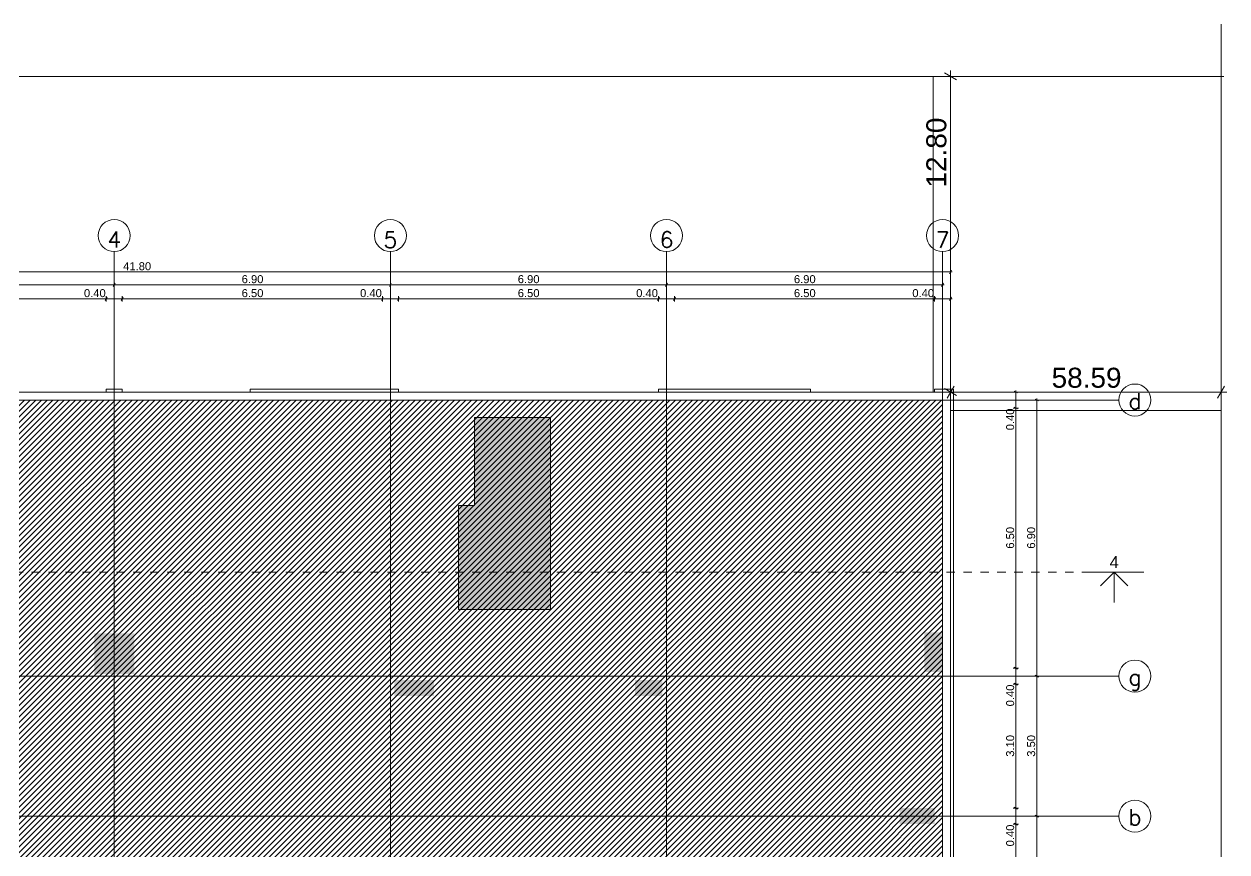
# Model space of a CAD drawing. Header units: millimetres. Extents: x 476244520 to 476657119, y 4620824743 to 4621446928.
# Drawn here: x 476409302 to 476439361, y 4621238433 to 4621259126 of the extents above; entities that cross this region are included whole.
import ezdxf

# ---------------------------------------------------------------- set-up
doc = ezdxf.new("R2010")
doc.units = ezdxf.units.MM
doc.header["$MEASUREMENT"] = 0
doc.linetypes.add('Dashed', pattern=[423.333333, 211.666667, -211.666667])
for name, color, linetype, lineweight in [('0_Pen_No__42_Pen_No__250_Pen_No__5', 5, 'Continuous', 0), ('0_Pen_No__7_Pen_No__4', 7, 'Continuous', 0), ('2D Drafting - General_Pen_No__250_Pen_No__7', 7, 'Continuous', 0), ('2D Drafting - General_Pen_No__250_Pen_No__7_Pen_No__7', 7, 'Continuous', 0), ('Annotation - Text_Pen_No__7_Pen_No__5', 5, 'Continuous', 0), ('New_._Pen_No__1', 1, 'Continuous', 0), ('New_2D Drafting - General_Pen_No__250_Pen_No__7', 7, 'Continuous', 0), ('New_reg_nak_Pen_No__7', 7, 'Continuous', 0), ('New_shenobebi_Pen_No__1', 1, 'Continuous', 0), ('New_Structural - Bearing_Pen_No__1', 1, 'Continuous', 0), ('zoma_Pen_No__1', 1, 'Continuous', 0), ('zoma_Pen_No__142', 142, 'Continuous', 0), ('zoma_Pen_No__5_Pen_No__5', 5, 'Continuous', 0)]:
    doc.layers.add(name, color=color, linetype=linetype, lineweight=lineweight)
doc.layers.add('0_Pen_No__7_Pen_No__252', color=7, linetype='Continuous', lineweight=0, true_color=0x666666)
doc.layers.add('zoma', color=7, linetype='Continuous')
doc.styles.add('GENERATED_STYLE_1', font='arial.ttf')
doc.styles.add('GENERATED_STYLE_2', font='arial.ttf')
doc.linetypes.add('Break', pattern='A,0,[1,A-4 бѓЎбѓђбѓ®бѓљбѓ\x98 - nikas1.Shx,S=15.679026,R=0,X=0,Y=0],-1975.557214,0', length=1975.557214)
doc.dimstyles.new('GENERATED_STYLE__1', dxfattribs={"dimtxt": 200, "dimasz": 64.421331, "dimexe": 0.18, "dimexo": 3, "dimgap": 0.09, "dimtad": 1, "dimtih": 1, "dimtoh": 1, "dimlfac": 0.001, "dimzin": 0, "dimdsep": 46, "dimtxsty": 'GENERATED_STYLE_2', "dimblk": 'ARROWHEAD_2', "dimblk1": 'ARROWHEAD_2', "dimblk2": 'ARROWHEAD_2', "dimcen": 0.09, "dimclrd": 142, "dimclre": 142, "dimclrt": 142, "dimadec": 0, "dimazin": 0, "dimtfac": 1, "dimtdec": 4, "dimtmove": 0, "dimatfit": 3, "dimfxl": 1, "dimtolj": 1, "dimtzin": 0, "dimarcsym": 0})
doc.dimstyles.new('GENERATED_STYLE__2', dxfattribs={"dimtxt": 200, "dimasz": 64.421331, "dimexe": 0.18, "dimexo": 3, "dimgap": 0.09, "dimtad": 1, "dimtih": 1, "dimtoh": 1, "dimlfac": 0.001, "dimzin": 0, "dimdsep": 46, "dimtxsty": 'GENERATED_STYLE_2', "dimblk": 'ARROWHEAD_2', "dimblk1": 'ARROWHEAD_2', "dimblk2": 'ARROWHEAD_2', "dimcen": 0.09, "dimclrd": 142, "dimclre": 142, "dimclrt": 142, "dimadec": 0, "dimazin": 0, "dimtfac": 1, "dimtdec": 4, "dimtmove": 2, "dimatfit": 3, "dimfxl": 1, "dimtolj": 1, "dimtzin": 0, "dimarcsym": 0})
doc.dimstyles.new('GENERATED_STYLE__6', dxfattribs={"dimtxt": 500, "dimasz": 228, "dimexe": 0.18, "dimexo": 3, "dimgap": 0.09, "dimtad": 1, "dimlfac": 0.001, "dimzin": 0, "dimdsep": 46, "dimtxsty": 'GENERATED_STYLE_2', "dimblk": 'ARROWHEAD_2', "dimblk1": 'ARROWHEAD_2', "dimblk2": 'ARROWHEAD_2', "dimcen": 0.09, "dimclrd": 1, "dimclre": 1, "dimclrt": 1, "dimadec": 0, "dimazin": 0, "dimtfac": 1, "dimtdec": 4, "dimtmove": 2, "dimatfit": 3, "dimfxl": 1, "dimtolj": 1, "dimtzin": 0, "dimarcsym": 0})
doc.dimstyles.new('GENERATED_STYLE__7', dxfattribs={"dimtxt": 500, "dimasz": 228, "dimexe": 0.18, "dimexo": 3, "dimgap": 0.09, "dimtad": 1, "dimtih": 1, "dimtoh": 1, "dimlfac": 0.001, "dimzin": 0, "dimdsep": 46, "dimtxsty": 'GENERATED_STYLE_2', "dimblk": 'ARROWHEAD_2', "dimblk1": 'ARROWHEAD_2', "dimblk2": 'ARROWHEAD_2', "dimcen": 0.09, "dimclrd": 1, "dimclre": 1, "dimclrt": 1, "dimadec": 0, "dimazin": 0, "dimtfac": 1, "dimtdec": 4, "dimtmove": 0, "dimatfit": 3, "dimfxl": 1, "dimtolj": 1, "dimtzin": 0, "dimarcsym": 0})
doc.dimstyles.new('GENERATED_STYLE__8', dxfattribs={"dimtxt": 200, "dimasz": 64.421331, "dimexe": 0.18, "dimexo": 3, "dimgap": 0.09, "dimtad": 1, "dimlfac": 0.001, "dimzin": 0, "dimdsep": 46, "dimtxsty": 'GENERATED_STYLE_2', "dimblk": 'ARROWHEAD_2', "dimblk1": 'ARROWHEAD_2', "dimblk2": 'ARROWHEAD_2', "dimcen": 0.09, "dimclrd": 142, "dimclre": 142, "dimclrt": 142, "dimadec": 0, "dimazin": 0, "dimtfac": 1, "dimtdec": 4, "dimtmove": 0, "dimatfit": 3, "dimfxl": 1, "dimtolj": 1, "dimtzin": 0, "dimarcsym": 0})

# ---------------------------------------------------------------- blocks, each defined once
blk = doc.blocks.new('*D101', base_point=(476844527, 4621385791))
at = {"layer": 'zoma_Pen_No__1', "color": 1, "linetype": 'Continuous', "lineweight": 0, "transparency": 16777216}
for p, q in [((476432606, 4621257731), (476432306, 4621257904)), ((476432456, 4621257818), (476432456, 4621257965)), ((476432681, 4621257818), (476432231, 4621257818)), ((476432456, 4621249929), (476432456, 4621257818)), ((476432681, 4621249929), (476432231, 4621249929)), ((476432306, 4621250016), (476432606, 4621249843)), ((476432456, 4621249783), (476432456, 4621249929))]:
    blk.add_line(p, q, dxfattribs=at)
at = {"layer": 'zoma_Pen_No__1', "color": 1, "lineweight": 0, "transparency": 16777216, "insert": (476432356, 4621255040), "char_height": 500, "attachment_point": 7, "rotation": 90, "style": 'GENERATED_STYLE_2'}
blk.add_mtext('\\A1;{\\pql;\\fArial CYR|b0|i0|c204|p34;12.80}', dxfattribs=at)
blk = doc.blocks.new('ARROWHEAD_2')
at = {"color": 0, "linetype": 'Continuous', "lineweight": 0}
for p, q in [((0, 0), (-1, 0)), ((-0.38, -0.66), (0.38, 0.66))]:
    blk.add_line(p, q, dxfattribs=at)
blk = doc.blocks.new('*D102', base_point=(476844527, 4621385791))
at = {"layer": 'zoma_Pen_No__1', "color": 1, "linetype": 'Continuous', "lineweight": 0, "transparency": 16777216}
for p, q in [((476432456, 4621249704), (476432456, 4621250154)), ((476439215, 4621249704), (476439215, 4621250154)), ((476432309, 4621249929), (476432456, 4621249929)), ((476432542, 4621250079), (476432369, 4621249779)), ((476432456, 4621249929), (476439215, 4621249929)), ((476439128, 4621249779), (476439301, 4621250079)), ((476439215, 4621249929), (476439361, 4621249929))]:
    blk.add_line(p, q, dxfattribs=at)
at = {"layer": 'zoma_Pen_No__1', "color": 1, "lineweight": 0, "transparency": 16777216, "insert": (476434980, 4621250029), "char_height": 500, "attachment_point": 7, "style": 'GENERATED_STYLE_2'}
blk.add_mtext('\\A1;{\\pql;\\fArial CYR|b0|i0|c204|p34;58.59}', dxfattribs=at)
blk = doc.blocks.new('*D106', base_point=(476844527, 4621385791))
at = {"layer": 'zoma_Pen_No__142', "color": 142, "linetype": 'Continuous', "lineweight": 0, "transparency": 16777216}
for p, q in [((476404680, 4621252649), (476404631, 4621252564)), ((476404656, 4621252543), (476404656, 4621252670)), ((476404656, 4621252607), (476411556, 4621252607)), ((476411580, 4621252649), (476411531, 4621252564)), ((476411556, 4621252543), (476411556, 4621252670))]:
    blk.add_line(p, q, dxfattribs=at)
at = {"layer": 'zoma_Pen_No__142', "color": 142, "lineweight": 0, "transparency": 16777216, "insert": (476407840, 4621252647), "char_height": 200, "attachment_point": 7, "style": 'GENERATED_STYLE_2'}
blk.add_mtext('\\A1;{\\pql;\\fArial CYR|b0|i0|c204|p34;6.90}', dxfattribs=at)
blk = doc.blocks.new('*D107', base_point=(476844527, 4621385791))
at = {"layer": 'zoma_Pen_No__142', "color": 142, "linetype": 'Continuous', "lineweight": 0, "transparency": 16777216}
for p, q in [((476411580, 4621252649), (476411531, 4621252564)), ((476411556, 4621252543), (476411556, 4621252670)), ((476411556, 4621252607), (476418456, 4621252607)), ((476418480, 4621252649), (476418431, 4621252564)), ((476418456, 4621252543), (476418456, 4621252670))]:
    blk.add_line(p, q, dxfattribs=at)
at = {"layer": 'zoma_Pen_No__142', "color": 142, "lineweight": 0, "transparency": 16777216, "insert": (476414740, 4621252647), "char_height": 200, "attachment_point": 7, "style": 'GENERATED_STYLE_2'}
blk.add_mtext('\\A1;{\\pql;\\fArial CYR|b0|i0|c204|p34;6.90}', dxfattribs=at)
blk = doc.blocks.new('*D108', base_point=(476844527, 4621385791))
at = {"layer": 'zoma_Pen_No__142', "color": 142, "linetype": 'Continuous', "lineweight": 0, "transparency": 16777216}
for p, q in [((476418480, 4621252649), (476418431, 4621252564)), ((476418456, 4621252543), (476418456, 4621252670)), ((476418456, 4621252607), (476425356, 4621252607)), ((476425380, 4621252649), (476425331, 4621252564)), ((476425356, 4621252543), (476425356, 4621252670))]:
    blk.add_line(p, q, dxfattribs=at)
at = {"layer": 'zoma_Pen_No__142', "color": 142, "lineweight": 0, "transparency": 16777216, "insert": (476421640, 4621252647), "char_height": 200, "attachment_point": 7, "style": 'GENERATED_STYLE_2'}
blk.add_mtext('\\A1;{\\pql;\\fArial CYR|b0|i0|c204|p34;6.90}', dxfattribs=at)
blk = doc.blocks.new('*D109', base_point=(476844527, 4621385791))
at = {"layer": 'zoma_Pen_No__142', "color": 142, "linetype": 'Continuous', "lineweight": 0, "transparency": 16777216}
for p, q in [((476425380, 4621252649), (476425331, 4621252564)), ((476425356, 4621252543), (476425356, 4621252670)), ((476425356, 4621252607), (476432256, 4621252607)), ((476432231, 4621252564), (476432280, 4621252649)), ((476432256, 4621252543), (476432256, 4621252670)), ((476432256, 4621252607), (476432297, 4621252607))]:
    blk.add_line(p, q, dxfattribs=at)
at = {"layer": 'zoma_Pen_No__142', "color": 142, "lineweight": 0, "transparency": 16777216, "insert": (476428540, 4621252647), "char_height": 200, "attachment_point": 7, "style": 'GENERATED_STYLE_2'}
blk.add_mtext('\\A1;{\\pql;\\fArial CYR|b0|i0|c204|p34;6.90}', dxfattribs=at)
blk = doc.blocks.new('*D119', base_point=(476844527, 4621385791))
at = {"layer": 'zoma_Pen_No__142', "color": 142, "linetype": 'Continuous', "lineweight": 0, "transparency": 16777216}
for p, q in [((476434675, 4621239329), (476434548, 4621239329)), ((476434569, 4621239354), (476434654, 4621239305)), ((476434611, 4621232429), (476434611, 4621239329)), ((476434675, 4621232429), (476434548, 4621232429)), ((476434569, 4621232454), (476434654, 4621232405)), ((476434611, 4621232388), (476434611, 4621232429))]:
    blk.add_line(p, q, dxfattribs=at)
at = {"layer": 'zoma_Pen_No__142', "color": 142, "lineweight": 0, "transparency": 16777216, "insert": (476434571, 4621235613), "char_height": 200, "attachment_point": 7, "rotation": 90, "style": 'GENERATED_STYLE_2'}
blk.add_mtext('\\A1;{\\pql;\\fArial CYR|b0|i0|c204|p34;6.90}', dxfattribs=at)
blk = doc.blocks.new('*D120', base_point=(476844527, 4621385791))
at = {"layer": 'zoma_Pen_No__142', "color": 142, "linetype": 'Continuous', "lineweight": 0, "transparency": 16777216}
for p, q in [((476434675, 4621242829), (476434548, 4621242829)), ((476434569, 4621242854), (476434654, 4621242805)), ((476434611, 4621239329), (476434611, 4621242829)), ((476434675, 4621239329), (476434548, 4621239329)), ((476434569, 4621239354), (476434654, 4621239305))]:
    blk.add_line(p, q, dxfattribs=at)
at = {"layer": 'zoma_Pen_No__142', "color": 142, "lineweight": 0, "transparency": 16777216, "insert": (476434571, 4621240813), "char_height": 200, "attachment_point": 7, "rotation": 90, "style": 'GENERATED_STYLE_2'}
blk.add_mtext('\\A1;{\\pql;\\fArial CYR|b0|i0|c204|p34;3.50}', dxfattribs=at)
blk = doc.blocks.new('*D121', base_point=(476844527, 4621385791))
at = {"layer": 'zoma_Pen_No__142', "color": 142, "linetype": 'Continuous', "lineweight": 0, "transparency": 16777216}
for p, q in [((476434675, 4621249729), (476434548, 4621249729)), ((476434654, 4621249705), (476434569, 4621249754)), ((476434611, 4621249729), (476434611, 4621249771)), ((476434611, 4621242829), (476434611, 4621249729)), ((476434675, 4621242829), (476434548, 4621242829)), ((476434569, 4621242854), (476434654, 4621242805))]:
    blk.add_line(p, q, dxfattribs=at)
at = {"layer": 'zoma_Pen_No__142', "color": 142, "lineweight": 0, "transparency": 16777216, "insert": (476434571, 4621246013), "char_height": 200, "attachment_point": 7, "rotation": 90, "style": 'GENERATED_STYLE_2'}
blk.add_mtext('\\A1;{\\pql;\\fArial CYR|b0|i0|c204|p34;6.90}', dxfattribs=at)
blk = doc.blocks.new('*D137', base_point=(476844527, 4621385791))
at = {"layer": 'zoma_Pen_No__142', "color": 142, "linetype": 'Continuous', "lineweight": 0, "transparency": 16777216}
for p, q in [((476434150, 4621239129), (476434023, 4621239129)), ((476434044, 4621239154), (476434129, 4621239105)), ((476434086, 4621232629), (476434086, 4621239129)), ((476434044, 4621232654), (476434129, 4621232605)), ((476434150, 4621232629), (476434023, 4621232629))]:
    blk.add_line(p, q, dxfattribs=at)
at = {"layer": 'zoma_Pen_No__142', "color": 142, "lineweight": 0, "transparency": 16777216, "char_height": 200, "attachment_point": 7, "rotation": 90, "style": 'GENERATED_STYLE_2'}
for s, insert in [('\\A1;{\\pql;\\fArial CYR|b0|i0|c204|p34;0.40}', (476434046, 4621238573)), ('\\A1;{\\pql;\\fArial CYR|b0|i0|c204|p34;6.50}', (476434046, 4621235613))]:
    blk.add_mtext(s, dxfattribs=dict(at, insert=insert))
blk = doc.blocks.new('*D138', base_point=(476844527, 4621385791))
at = {"layer": 'zoma_Pen_No__142', "color": 142, "linetype": 'Continuous', "lineweight": 0, "transparency": 16777216}
for p, q in [((476434150, 4621239529), (476434023, 4621239529)), ((476434044, 4621239554), (476434129, 4621239505)), ((476434086, 4621239129), (476434086, 4621239529)), ((476434150, 4621239129), (476434023, 4621239129)), ((476434044, 4621239154), (476434129, 4621239105))]:
    blk.add_line(p, q, dxfattribs=at)
blk = doc.blocks.new('*D139', base_point=(476844527, 4621385791))
at = {"layer": 'zoma_Pen_No__142', "color": 142, "linetype": 'Continuous', "lineweight": 0, "transparency": 16777216}
for p, q in [((476434150, 4621242629), (476434023, 4621242629)), ((476434044, 4621242654), (476434129, 4621242605)), ((476434086, 4621239529), (476434086, 4621242629)), ((476434150, 4621239529), (476434023, 4621239529)), ((476434044, 4621239554), (476434129, 4621239505))]:
    blk.add_line(p, q, dxfattribs=at)
at = {"layer": 'zoma_Pen_No__142', "color": 142, "lineweight": 0, "transparency": 16777216, "char_height": 200, "attachment_point": 7, "rotation": 90, "style": 'GENERATED_STYLE_2'}
for s, insert in [('\\A1;{\\pql;\\fArial CYR|b0|i0|c204|p34;0.40}', (476434046, 4621242073)), ('\\A1;{\\pql;\\fArial CYR|b0|i0|c204|p34;3.10}', (476434046, 4621240813))]:
    blk.add_mtext(s, dxfattribs=dict(at, insert=insert))
blk = doc.blocks.new('*D140', base_point=(476844527, 4621385791))
at = {"layer": 'zoma_Pen_No__142', "color": 142, "linetype": 'Continuous', "lineweight": 0, "transparency": 16777216}
for p, q in [((476434150, 4621243029), (476434023, 4621243029)), ((476434044, 4621243054), (476434129, 4621243005)), ((476434086, 4621242629), (476434086, 4621243029)), ((476434150, 4621242629), (476434023, 4621242629)), ((476434044, 4621242654), (476434129, 4621242605))]:
    blk.add_line(p, q, dxfattribs=at)
blk = doc.blocks.new('*D141', base_point=(476844527, 4621385791))
at = {"layer": 'zoma_Pen_No__142', "color": 142, "linetype": 'Continuous', "lineweight": 0, "transparency": 16777216}
for p, q in [((476434150, 4621249529), (476434023, 4621249529)), ((476434044, 4621249554), (476434129, 4621249505)), ((476434086, 4621243029), (476434086, 4621249529)), ((476434150, 4621243029), (476434023, 4621243029)), ((476434044, 4621243054), (476434129, 4621243005))]:
    blk.add_line(p, q, dxfattribs=at)
at = {"layer": 'zoma_Pen_No__142', "color": 142, "lineweight": 0, "transparency": 16777216, "char_height": 200, "attachment_point": 7, "rotation": 90, "style": 'GENERATED_STYLE_2'}
for s, insert in [('\\A1;{\\pql;\\fArial CYR|b0|i0|c204|p34;0.40}', (476434046, 4621248973)), ('\\A1;{\\pql;\\fArial CYR|b0|i0|c204|p34;6.50}', (476434046, 4621246013))]:
    blk.add_mtext(s, dxfattribs=dict(at, insert=insert))
blk = doc.blocks.new('*D142', base_point=(476844527, 4621385791))
at = {"layer": 'zoma_Pen_No__142', "color": 142, "linetype": 'Continuous', "lineweight": 0, "transparency": 16777216}
for p, q in [((476434150, 4621249929), (476434023, 4621249929)), ((476434129, 4621249905), (476434044, 4621249954)), ((476434086, 4621249929), (476434086, 4621249971)), ((476434086, 4621249529), (476434086, 4621249929)), ((476434150, 4621249529), (476434023, 4621249529)), ((476434044, 4621249554), (476434129, 4621249505))]:
    blk.add_line(p, q, dxfattribs=at)
blk = doc.blocks.new('*D157', base_point=(476844527, 4621385791))
at = {"layer": 'zoma_Pen_No__142', "color": 142, "linetype": 'Continuous', "lineweight": 0, "transparency": 16777216}
for p, q in [((476404880, 4621252300), (476404831, 4621252216)), ((476404856, 4621252194), (476404856, 4621252321)), ((476404856, 4621252258), (476411356, 4621252258)), ((476411380, 4621252300), (476411331, 4621252216)), ((476411356, 4621252194), (476411356, 4621252321))]:
    blk.add_line(p, q, dxfattribs=at)
at = {"layer": 'zoma_Pen_No__142', "color": 142, "lineweight": 0, "transparency": 16777216, "char_height": 200, "attachment_point": 7, "style": 'GENERATED_STYLE_2'}
for s, insert in [('\\A1;{\\pql;\\fArial CYR|b0|i0|c204|p34;6.50}', (476407840, 4621252298)), ('\\A1;{\\pql;\\fArial CYR|b0|i0|c204|p34;0.40}', (476410799, 4621252298))]:
    blk.add_mtext(s, dxfattribs=dict(at, insert=insert))
blk = doc.blocks.new('*D158', base_point=(476844527, 4621385791))
at = {"layer": 'zoma_Pen_No__142', "color": 142, "linetype": 'Continuous', "lineweight": 0, "transparency": 16777216}
for p, q in [((476411380, 4621252300), (476411331, 4621252216)), ((476411356, 4621252194), (476411356, 4621252321)), ((476411356, 4621252258), (476411756, 4621252258)), ((476411780, 4621252300), (476411731, 4621252216)), ((476411756, 4621252194), (476411756, 4621252321))]:
    blk.add_line(p, q, dxfattribs=at)
blk = doc.blocks.new('*D159', base_point=(476844527, 4621385791))
at = {"layer": 'zoma_Pen_No__142', "color": 142, "linetype": 'Continuous', "lineweight": 0, "transparency": 16777216}
for p, q in [((476411780, 4621252300), (476411731, 4621252216)), ((476411756, 4621252194), (476411756, 4621252321)), ((476411756, 4621252258), (476418256, 4621252258)), ((476418280, 4621252300), (476418231, 4621252216)), ((476418256, 4621252194), (476418256, 4621252321))]:
    blk.add_line(p, q, dxfattribs=at)
at = {"layer": 'zoma_Pen_No__142', "color": 142, "lineweight": 0, "transparency": 16777216, "char_height": 200, "attachment_point": 7, "style": 'GENERATED_STYLE_2'}
for s, insert in [('\\A1;{\\pql;\\fArial CYR|b0|i0|c204|p34;6.50}', (476414740, 4621252298)), ('\\A1;{\\pql;\\fArial CYR|b0|i0|c204|p34;0.40}', (476417699, 4621252298))]:
    blk.add_mtext(s, dxfattribs=dict(at, insert=insert))
blk = doc.blocks.new('*D160', base_point=(476844527, 4621385791))
at = {"layer": 'zoma_Pen_No__142', "color": 142, "linetype": 'Continuous', "lineweight": 0, "transparency": 16777216}
for p, q in [((476418280, 4621252300), (476418231, 4621252216)), ((476418256, 4621252194), (476418256, 4621252321)), ((476418256, 4621252258), (476418656, 4621252258)), ((476418680, 4621252300), (476418631, 4621252216)), ((476418656, 4621252194), (476418656, 4621252321))]:
    blk.add_line(p, q, dxfattribs=at)
blk = doc.blocks.new('*D161', base_point=(476844527, 4621385791))
at = {"layer": 'zoma_Pen_No__142', "color": 142, "linetype": 'Continuous', "lineweight": 0, "transparency": 16777216}
for p, q in [((476418680, 4621252300), (476418631, 4621252216)), ((476418656, 4621252194), (476418656, 4621252321)), ((476418656, 4621252258), (476425156, 4621252258)), ((476425180, 4621252300), (476425131, 4621252216)), ((476425156, 4621252194), (476425156, 4621252321))]:
    blk.add_line(p, q, dxfattribs=at)
at = {"layer": 'zoma_Pen_No__142', "color": 142, "lineweight": 0, "transparency": 16777216, "char_height": 200, "attachment_point": 7, "style": 'GENERATED_STYLE_2'}
for s, insert in [('\\A1;{\\pql;\\fArial CYR|b0|i0|c204|p34;6.50}', (476421640, 4621252298)), ('\\A1;{\\pql;\\fArial CYR|b0|i0|c204|p34;0.40}', (476424599, 4621252298))]:
    blk.add_mtext(s, dxfattribs=dict(at, insert=insert))
blk = doc.blocks.new('*D162', base_point=(476844527, 4621385791))
at = {"layer": 'zoma_Pen_No__142', "color": 142, "linetype": 'Continuous', "lineweight": 0, "transparency": 16777216}
for p, q in [((476425180, 4621252300), (476425131, 4621252216)), ((476425156, 4621252194), (476425156, 4621252321)), ((476425156, 4621252258), (476425556, 4621252258)), ((476425580, 4621252300), (476425531, 4621252216)), ((476425556, 4621252194), (476425556, 4621252321))]:
    blk.add_line(p, q, dxfattribs=at)
blk = doc.blocks.new('*D163', base_point=(476844527, 4621385791))
at = {"layer": 'zoma_Pen_No__142', "color": 142, "linetype": 'Continuous', "lineweight": 0, "transparency": 16777216}
for p, q in [((476425580, 4621252300), (476425531, 4621252216)), ((476425556, 4621252194), (476425556, 4621252321)), ((476425556, 4621252258), (476432056, 4621252258)), ((476432080, 4621252300), (476432031, 4621252216)), ((476432056, 4621252194), (476432056, 4621252321))]:
    blk.add_line(p, q, dxfattribs=at)
at = {"layer": 'zoma_Pen_No__142', "color": 142, "lineweight": 0, "transparency": 16777216, "char_height": 200, "attachment_point": 7, "style": 'GENERATED_STYLE_2'}
for s, insert in [('\\A1;{\\pql;\\fArial CYR|b0|i0|c204|p34;6.50}', (476428540, 4621252298)), ('\\A1;{\\pql;\\fArial CYR|b0|i0|c204|p34;0.40}', (476431499, 4621252298))]:
    blk.add_mtext(s, dxfattribs=dict(at, insert=insert))
blk = doc.blocks.new('*D164', base_point=(476844527, 4621385791))
at = {"layer": 'zoma_Pen_No__142', "color": 142, "linetype": 'Continuous', "lineweight": 0, "transparency": 16777216}
for p, q in [((476432080, 4621252300), (476432031, 4621252216)), ((476432056, 4621252194), (476432056, 4621252321)), ((476432056, 4621252258), (476432456, 4621252258)), ((476432431, 4621252216), (476432480, 4621252300)), ((476432456, 4621252194), (476432456, 4621252321)), ((476432456, 4621252258), (476432497, 4621252258))]:
    blk.add_line(p, q, dxfattribs=at)
blk = doc.blocks.new('*D165', base_point=(476844527, 4621385791))
at = {"layer": 'zoma_Pen_No__142', "color": 142, "linetype": 'Continuous', "lineweight": 0, "transparency": 16777216}
for p, q in [((476390614, 4621252930), (476390656, 4621252930)), ((476390680, 4621252972), (476390631, 4621252887)), ((476390656, 4621252866), (476390656, 4621252993)), ((476390656, 4621252930), (476432456, 4621252930)), ((476432431, 4621252887), (476432480, 4621252972)), ((476432456, 4621252866), (476432456, 4621252993)), ((476432456, 4621252930), (476432497, 4621252930))]:
    blk.add_line(p, q, dxfattribs=at)
at = {"layer": 'zoma_Pen_No__142', "color": 142, "lineweight": 0, "transparency": 16777216, "insert": (476411779, 4621252970), "char_height": 200, "attachment_point": 7, "style": 'GENERATED_STYLE_2'}
blk.add_mtext('\\A1;{\\pql;\\fArial CYR|b0|i0|c204|p34;41.80}', dxfattribs=at)

msp = doc.modelspace()

# ---------------------------------------------------------------- hatches: boundary and pattern name
at = {"layer": '0_Pen_No__7_Pen_No__252', "linetype": 'Continuous', "lineweight": 0, "true_color": 0x666666}
h = msp.add_hatch(dxfattribs=at)
h.set_pattern_fill('COMMON_BRICK', color=251, style=0, pattern_type=2)
h.set_pattern_definition([(225, (476437302.27, 4621255514.03), (-70.71068, 70.71068), [])])
h.paths.add_polyline_path([(476390855.933, 4621249729.217), (476390855.933, 4621232429.217), (476432255.933, 4621232429.217), (476432255.933, 4621249729.217)])
at = {"layer": '2D Drafting - General_Pen_No__250_Pen_No__7', "linetype": 'Continuous', "lineweight": 0}
msp.add_hatch(color=7, dxfattribs=at).paths.add_polyline_path([(476422455.933, 4621244489.142), (476422455.933, 4621247089.094), (476422455.933, 4621249289.094), (476420555.933, 4621249289.094), (476420555.933, 4621247089.094), (476420155.933, 4621247089.094), (476420155.933, 4621244489.142)])
at = {"layer": 'New_2D Drafting - General_Pen_No__250_Pen_No__7', "linetype": 'Continuous', "lineweight": 0}
for points in [[(476412055.933, 4621243900.235), (476411055.933, 4621243900.235), (476411055.933, 4621242879.217), (476412055.933, 4621242879.217)], [(476431796.212, 4621242932.475), (476432255.933, 4621242932.475), (476432255.933, 4621243919.405), (476431796.212, 4621243919.405)], [(476419546.121, 4621242732.475), (476418555.933, 4621242732.475), (476418555.933, 4621242332.475), (476419546.121, 4621242332.475)], [(476425255.862, 4621242332.475), (476425255.862, 4621242732.475), (476424565.745, 4621242732.475), (476424565.745, 4621242332.475)], [(476432055.933, 4621239129.217), (476432055.933, 4621239529.217), (476431185.745, 4621239529.217), (476431185.745, 4621239129.217)]]:
    msp.add_hatch(color=7, dxfattribs=at).paths.add_polyline_path(points)

# ---------------------------------------------------------------- linework, layer by layer
at = {"layer": '0_Pen_No__42_Pen_No__250_Pen_No__5', "color": 5, "linetype": 'Continuous', "lineweight": 0}
for centre in [(476411555.933, 4621253838.814), (476411555.933, 4621253838.814), (476418455.933, 4621253838.814), (476418455.933, 4621253838.814), (476425355.933, 4621253838.814), (476432255.933, 4621253838.814), (476437061.763, 4621249729.217), (476437061.763, 4621242829.217), (476437061.763, 4621239329.217)]:
    msp.add_circle(centre, 400, dxfattribs=at)
at = {"layer": '0_Pen_No__7_Pen_No__4', "color": 7, "linetype": 'Continuous', "lineweight": 0, "flags": 128}
msp.add_lwpolyline([(476390855.933, 4621249729.217), (476390855.933, 4621232429.217), (476432255.933, 4621232429.217), (476432255.933, 4621249729.217)], close=True, dxfattribs=at)
at = {"layer": '2D Drafting - General_Pen_No__250_Pen_No__7', "color": 7, "linetype": 'Continuous', "lineweight": 0, "flags": 128}
msp.add_lwpolyline([(476422455.933, 4621244489.142), (476422455.933, 4621247089.094), (476422455.933, 4621249289.094), (476420555.933, 4621249289.094), (476420555.933, 4621247089.094), (476420155.933, 4621247089.094), (476420155.933, 4621244489.142)], close=True, dxfattribs=at)
at = {"layer": '2D Drafting - General_Pen_No__250_Pen_No__7_Pen_No__7', "color": 7, "linetype": 'Continuous', "lineweight": 0, "flags": 128}
for points in [[(476432455.938, 4621249929.22), (476418255.938, 4621249929.061), (476404855.938, 4621249929.061), (476401555.779, 4621249929.061), (476390655.829, 4621249929.22), (476390655.938, 4621232229.22), (476432455.938, 4621232229.22)], [(476432255.933, 4621249729.217), (476390855.933, 4621249729.217), (476390855.933, 4621232429.217), (476432255.933, 4621232429.217)]]:
    msp.add_lwpolyline(points, close=True, dxfattribs=at)
at = {"layer": 'New_reg_nak_Pen_No__7', "color": 7, "linetype": 'Continuous', "lineweight": 0, "flags": 128}
for points in [[(476411755.933, 4621249929.217), (476411755.933, 4621249999.217), (476411355.933, 4621249999.217), (476411355.933, 4621249929.217)], [(476418655.933, 4621249929.217), (476418655.933, 4621249999.217), (476414955.933, 4621249999.217), (476414955.933, 4621249929.217)], [(476428955.587, 4621249929.217), (476428955.586, 4621249999.185), (476425155.932, 4621249999.15), (476425155.933, 4621249929.25)], [(476431405.944, 4621232229.223), (476431405.943, 4621232159.227), (476432525.993, 4621232159.217), (476432525.832, 4621249999.217), (476432055.932, 4621249999.213), (476432055.933, 4621249929.217)]]:
    msp.add_lwpolyline(points, dxfattribs=at)
at = {"layer": 'New_shenobebi_Pen_No__1', "color": 1, "linetype": 'Dashed', "lineweight": 0}
msp.add_lwpolyline([(476386209.134, 4621245424.919), (476437282.347, 4621245424.919)], dxfattribs=at)
at = {"layer": 'New_shenobebi_Pen_No__1', "color": 1, "linetype": 'Continuous', "lineweight": 0}
for points in [[(476435808.6, 4621245424.919), (476437282.347, 4621245424.919)], [(476436545.473, 4621245424.919), (476436204.328, 4621245083.774)], [(476436545.473, 4621245424.919), (476436545.473, 4621244671.921)], [(476436545.473, 4621245424.919), (476436886.619, 4621245083.774)]]:
    msp.add_lwpolyline(points, dxfattribs=at)
at = {"layer": 'New_Structural - Bearing_Pen_No__1', "color": 1, "linetype": 'Break', "lineweight": 0}
for p, q in [((476439214.681, 4621259126.033), (476439214.681, 4621225586.644)), ((476376403.831, 4621257817.867), (476439282.639, 4621257817.867)), ((476432017.849, 4621249929.22), (476432017.849, 4621257817.867)), ((476432455.829, 4621249469.812), (476439214.681, 4621249469.812))]:
    msp.add_line(p, q, dxfattribs=at)
at = {"layer": 'zoma_Pen_No__5_Pen_No__5', "color": 5, "linetype": 'Continuous', "lineweight": 0}
for p, q in [((476411555.933, 4621253438.814), (476411555.933, 4621228728.008)), ((476418455.933, 4621253438.814), (476418455.933, 4621228728.008)), ((476425355.933, 4621253438.814), (476425355.933, 4621228728.008)), ((476432255.933, 4621253438.814), (476432255.933, 4621228728.008)), ((476386775.382, 4621249729.217), (476436661.763, 4621249729.217)), ((476386775.382, 4621249729.217), (476436661.763, 4621249729.217)), ((476386775.382, 4621242829.217), (476436661.763, 4621242829.217)), ((476386775.382, 4621242829.217), (476436661.763, 4621242829.217)), ((476386775.382, 4621239329.217), (476436661.763, 4621239329.217)), ((476386775.382, 4621239329.217), (476436661.763, 4621239329.217))]:
    msp.add_line(p, q, dxfattribs=at)

# ---------------------------------------------------------------- texts
at = {"layer": 'Annotation - Text_Pen_No__7_Pen_No__5', "color": 5, "linetype": 'Continuous', "lineweight": 0, "char_height": 400, "attachment_point": 2}
for s, insert in [('\\A1;{\\pqc;\\Ftxt.shx;4}', (476411558.091, 4621253937.851)), ('\\A1;{\\pqc;\\Ftxt.shx;5}', (476418458.091, 4621253931.051)), ('\\A1;{\\pqc;\\Ftxt.shx;6}', (476425358.091, 4621253937.851)), ('\\A1;{\\pqc;\\Ftxt.shx;7}', (476432258.091, 4621253931.051)), ('\\A1;{\\pqc;\\Ftxt.shx;d}', (476437063.921, 4621249902.337)), ('\\A1;{\\pqc;\\Ftxt.shx;g}', (476437063.921, 4621243003.537)), ('\\A1;{\\pqc;\\Ftxt.shx;b}', (476437063.921, 4621239503.537))]:
    msp.add_mtext(s, dxfattribs=dict(at, insert=insert))
at = {"layer": 'New_._Pen_No__1', "color": 1, "linetype": 'Continuous', "lineweight": 0, "insert": (476436545.473, 4621245827.777), "char_height": 300, "attachment_point": 2, "style": 'GENERATED_STYLE_1'}
msp.add_mtext('\\A1;{\\pqc;\\fArial|b0|i0|c0|p34;4}', dxfattribs=at)

# ---------------------------------------------------------------- dimensions: what is measured, and where the dimension line sits
at = {"layer": 'zoma', "color": 1, "linetype": 'Continuous', "lineweight": 0}
dim = msp.add_linear_dim(base=(476432455.829, 4621257817.867), p1=(476432455.829, 4621249929.22), p2=(476432455.829, 4621257817.867), angle=90, text='12.80', dimstyle='GENERATED_STYLE__6', dxfattribs=at)
dim.commit()
dim.dimension.update_dxf_attribs({"geometry": '*D101', "text_midpoint": (476432105.829, 4621255880.027), "dimtype": 160, "text_rotation": 90})
at = {"layer": 'zoma', "color": 142, "linetype": 'Continuous', "lineweight": 0}
for base, p1, p2, dimstyle, picture, middle in [((476432455.933, 4621252929.621), (476390655.933, 4621251071.032), (476432455.933, 4621251071.032), 'GENERATED_STYLE__2', '*D165', (476412115.246, 4621253069.621)), ((476411555.933, 4621252606.555), (476404655.933, 4621250967.859), (476411555.933, 4621250967.859), 'GENERATED_STYLE__1', '*D106', (476408099.64, 4621252746.555)), ((476418455.933, 4621252606.555), (476411555.933, 4621250967.859), (476418455.933, 4621250967.859), 'GENERATED_STYLE__1', '*D107', (476414999.64, 4621252746.555)), ((476425355.933, 4621252606.555), (476418455.933, 4621250967.859), (476425355.933, 4621250967.859), 'GENERATED_STYLE__1', '*D108', (476421899.64, 4621252746.555)), ((476432255.933, 4621252606.555), (476425355.933, 4621250967.859), (476432255.933, 4621250967.859), 'GENERATED_STYLE__1', '*D109', (476428799.64, 4621252746.555)), ((476411355.933, 4621252257.908), (476404855.933, 4621250755.242), (476411355.933, 4621250755.242), 'GENERATED_STYLE__1', '*D157', (476408099.64, 4621252397.908)), ((476418255.933, 4621252257.908), (476411755.933, 4621250755.242), (476418255.933, 4621250755.242), 'GENERATED_STYLE__1', '*D159', (476414999.64, 4621252397.908)), ((476425155.933, 4621252257.908), (476418655.933, 4621250755.242), (476425155.933, 4621250755.242), 'GENERATED_STYLE__1', '*D161', (476421899.64, 4621252397.908)), ((476432055.933, 4621252257.908), (476425555.933, 4621250755.242), (476432055.933, 4621250755.242), 'GENERATED_STYLE__1', '*D163', (476428799.64, 4621252397.908)), ((476411755.933, 4621252257.908), (476411355.933, 4621250755.242), (476411755.933, 4621250755.242), 'GENERATED_STYLE__1', '*D158', (476411059.085, 4621252397.908)), ((476418655.933, 4621252257.908), (476418255.933, 4621250755.242), (476418655.933, 4621250755.242), 'GENERATED_STYLE__1', '*D160', (476417959.085, 4621252397.908)), ((476425555.933, 4621252257.908), (476425155.933, 4621250755.242), (476425555.933, 4621250755.242), 'GENERATED_STYLE__1', '*D162', (476424859.085, 4621252397.908)), ((476432455.933, 4621252257.908), (476432055.933, 4621250755.242), (476432455.933, 4621250755.242), 'GENERATED_STYLE__1', '*D164', (476431759.085, 4621252397.908))]:
    dim = msp.add_linear_dim(base=base, p1=p1, p2=p2, dimstyle=dimstyle, dxfattribs=at)
    dim.commit()
    dim.dimension.update_dxf_attribs({"geometry": picture, "text_midpoint": middle, "dimtype": 160})
at = {"layer": 'zoma', "color": 1, "linetype": 'Continuous', "lineweight": 0}
dim = msp.add_linear_dim(base=(476439214.681, 4621249929.22), p1=(476432455.829, 4621249929.22), p2=(476439214.681, 4621249929.22), text='58.59', dimstyle='GENERATED_STYLE__7', dxfattribs=at)
dim.commit()
dim.dimension.update_dxf_attribs({"geometry": '*D102', "text_midpoint": (476435820.4, 4621250279.22), "dimtype": 160})
at = {"layer": 'zoma', "color": 142, "linetype": 'Continuous', "lineweight": 0}
for base, p1, p2, picture, middle in [((476434086.142, 4621249929.217), (476432455.933, 4621249529.217), (476432455.933, 4621249929.217), '*D142', (476433946.142, 4621249232.369)), ((476434086.142, 4621249529.217), (476432455.933, 4621243029.217), (476432455.933, 4621249529.217), '*D141', (476433946.142, 4621246272.924)), ((476434611.214, 4621249729.217), (476435139.929, 4621242829.217), (476434477.407, 4621249729.217), '*D121', (476434471.214, 4621246272.924)), ((476434086.142, 4621243029.217), (476432455.933, 4621242629.217), (476432455.933, 4621243029.217), '*D140', (476433946.142, 4621242332.369)), ((476434086.142, 4621242629.217), (476432455.933, 4621239529.217), (476432455.933, 4621242629.217), '*D139', (476433946.142, 4621241072.924)), ((476434611.214, 4621242829.217), (476436063.302, 4621239329.217), (476435139.929, 4621242829.217), '*D120', (476434471.214, 4621241072.924)), ((476434086.142, 4621239529.217), (476432455.933, 4621239129.217), (476432455.933, 4621239529.217), '*D138', (476433946.142, 4621238832.369)), ((476434611.214, 4621239329.217), (476436063.302, 4621232429.217), (476436063.302, 4621239329.217), '*D119', (476434471.214, 4621235872.924)), ((476434086.142, 4621239129.217), (476432455.933, 4621232629.217), (476432455.933, 4621239129.217), '*D137', (476433946.142, 4621235872.924))]:
    dim = msp.add_linear_dim(base=base, p1=p1, p2=p2, angle=90, dimstyle='GENERATED_STYLE__8', dxfattribs=at)
    dim.commit()
    dim.dimension.update_dxf_attribs({"geometry": picture, "text_midpoint": middle, "dimtype": 160, "text_rotation": 90})

doc.saveas('drawing.dxf')
